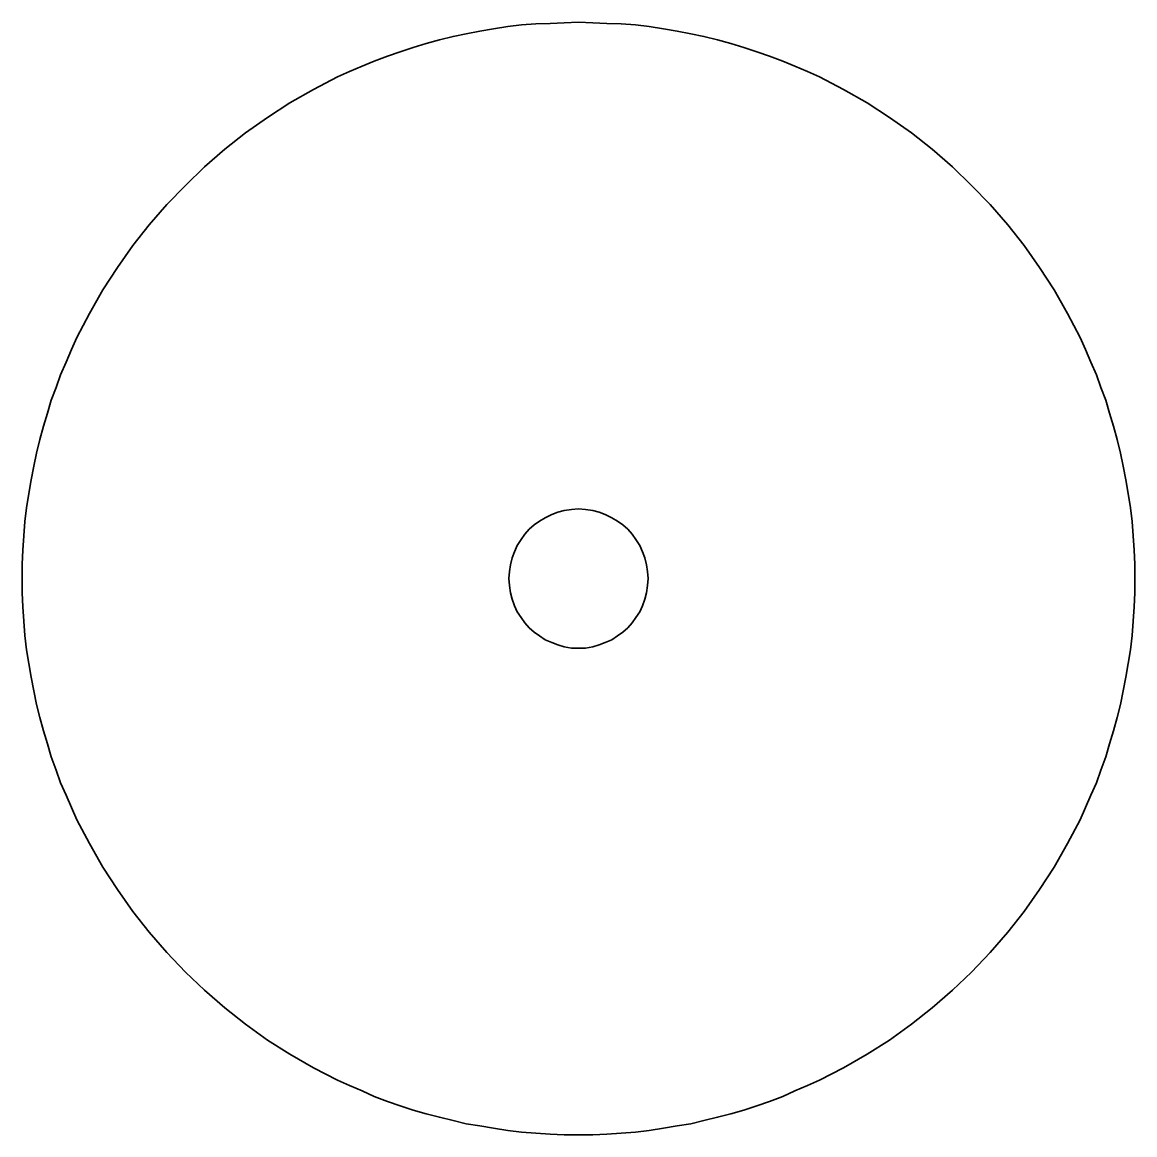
# Model space of a CAD drawing. Header units: centimetres. Extents: x -71 to 43, y 6 to 54.
# Drawn here: x -24.45 to -19.37, y 36.62 to 41.7 of the extents above; entities that cross this region are included whole.
import ezdxf

# ---------------------------------------------------------------- set-up
doc = ezdxf.new("R2010")
doc.units = ezdxf.units.CM
doc.header["$MEASUREMENT"] = 0
doc.layers.add('Camada 1', color=7, linetype='Continuous')

msp = doc.modelspace()

# ---------------------------------------------------------------- linework, layer by layer
at = {"layer": 'Camada 1', "color": 240, "lineweight": 35}
for points, knots in [([(-19.37033, 39.15588), (-19.37033, 39.15588), (-19.37033, 39.09087), (-19.37033, 39.09087), (-19.37033, 39.09087), (-19.37033, 39.09087), (-19.37283, 39.02588), (-19.37283, 39.02588), (-19.37283, 39.02588), (-19.37283, 39.02588), (-19.37783, 38.96087), (-19.37783, 38.96087), (-19.37783, 38.96087), (-19.37783, 38.96087), (-19.38283, 38.89588), (-19.38283, 38.89588), (-19.38283, 38.89588), (-19.38283, 38.89588), (-19.39033, 38.83087), (-19.39033, 38.83087), (-19.39033, 38.83087), (-19.39033, 38.83087), (-19.40033, 38.76838), (-19.40033, 38.76838), (-19.40033, 38.76838), (-19.40033, 38.76838), (-19.41033, 38.70588), (-19.41033, 38.70588), (-19.41033, 38.70588), (-19.41033, 38.70588), (-19.42283, 38.64337), (-19.42283, 38.64337), (-19.42283, 38.64337), (-19.42283, 38.64337), (-19.43533, 38.58087), (-19.43533, 38.58087), (-19.43533, 38.58087), (-19.43533, 38.58087), (-19.45033, 38.52088), (-19.45033, 38.52088), (-19.45033, 38.52088), (-19.45033, 38.52088), (-19.46783, 38.46088), (-19.46783, 38.46088), (-19.46783, 38.46088), (-19.46783, 38.46088), (-19.48533, 38.40088), (-19.48533, 38.40088), (-19.48533, 38.40088), (-19.48533, 38.40088), (-19.50283, 38.34088), (-19.50283, 38.34088), (-19.50283, 38.34088), (-19.50283, 38.34088), (-19.52533, 38.28088), (-19.52533, 38.28088), (-19.52533, 38.28088), (-19.52533, 38.28088), (-19.54533, 38.22338), (-19.54533, 38.22338), (-19.54533, 38.22338), (-19.54533, 38.22338), (-19.57033, 38.16587), (-19.57033, 38.16587), (-19.57033, 38.16587), (-19.57033, 38.16587), (-19.59533, 38.11088), (-19.59533, 38.11088), (-19.59533, 38.11088), (-19.59533, 38.11088), (-19.62033, 38.05338), (-19.62033, 38.05338), (-19.62033, 38.05338), (-19.62033, 38.05338), (-19.67783, 37.94587), (-19.67783, 37.94587), (-19.67783, 37.94587), (-19.67783, 37.94587), (-19.73783, 37.83837), (-19.73783, 37.83837), (-19.73783, 37.83837), (-19.73783, 37.83837), (-19.80533, 37.73588), (-19.80533, 37.73588), (-19.80533, 37.73588), (-19.80533, 37.73588), (-19.87533, 37.63588), (-19.87533, 37.63588), (-19.87533, 37.63588), (-19.87533, 37.63588), (-19.95033, 37.54087), (-19.95033, 37.54087), (-19.95033, 37.54087), (-19.95033, 37.54087), (-20.03033, 37.44838), (-20.03033, 37.44838), (-20.03033, 37.44838), (-20.03033, 37.44838), (-20.11533, 37.35838), (-20.11533, 37.35838), (-20.11533, 37.35838), (-20.11533, 37.35838), (-20.20283, 37.27587), (-20.20283, 37.27587), (-20.20283, 37.27587), (-20.20283, 37.27587), (-20.29533, 37.19587), (-20.29533, 37.19587), (-20.29533, 37.19587), (-20.29533, 37.19587), (-20.39033, 37.12088), (-20.39033, 37.12088), (-20.39033, 37.12088), (-20.39033, 37.12088), (-20.49033, 37.04837), (-20.49033, 37.04837), (-20.49033, 37.04837), (-20.49033, 37.04837), (-20.59283, 36.98337), (-20.59283, 36.98337), (-20.59283, 36.98337), (-20.59283, 36.98337), (-20.70033, 36.92088), (-20.70033, 36.92088), (-20.70033, 36.92088), (-20.70033, 36.92088), (-20.81033, 36.86587), (-20.81033, 36.86587), (-20.81033, 36.86587), (-20.81033, 36.86587), (-20.86533, 36.84088), (-20.86533, 36.84088), (-20.86533, 36.84088), (-20.86533, 36.84088), (-20.92283, 36.81587), (-20.92283, 36.81587), (-20.92283, 36.81587), (-20.92283, 36.81587), (-20.97783, 36.79088), (-20.97783, 36.79088), (-20.97783, 36.79088), (-20.97783, 36.79088), (-21.03783, 36.76837), (-21.03783, 36.76837), (-21.03783, 36.76837), (-21.03783, 36.76837), (-21.09533, 36.74837), (-21.09533, 36.74837), (-21.09533, 36.74837), (-21.09533, 36.74837), (-21.15533, 36.72837), (-21.15533, 36.72837), (-21.15533, 36.72837), (-21.15533, 36.72837), (-21.21533, 36.71087), (-21.21533, 36.71087), (-21.21533, 36.71087), (-21.21533, 36.71087), (-21.27533, 36.69587), (-21.27533, 36.69587), (-21.27533, 36.69587), (-21.27533, 36.69587), (-21.33783, 36.68087), (-21.33783, 36.68087), (-21.33783, 36.68087), (-21.33783, 36.68087), (-21.39783, 36.66587), (-21.39783, 36.66587), (-21.39783, 36.66587), (-21.39783, 36.66587), (-21.46033, 36.65588), (-21.46033, 36.65588), (-21.46033, 36.65588), (-21.46033, 36.65588), (-21.52283, 36.64588), (-21.52283, 36.64588), (-21.52283, 36.64588), (-21.52283, 36.64588), (-21.58783, 36.63588), (-21.58783, 36.63588), (-21.58783, 36.63588), (-21.58783, 36.63588), (-21.65033, 36.62837), (-21.65033, 36.62837), (-21.65033, 36.62837), (-21.65033, 36.62837), (-21.71533, 36.62338), (-21.71533, 36.62338), (-21.71533, 36.62338), (-21.71533, 36.62338), (-21.78033, 36.61837), (-21.78033, 36.61837), (-21.78033, 36.61837), (-21.78033, 36.61837), (-21.84533, 36.61588), (-21.84533, 36.61588), (-21.84533, 36.61588), (-21.84533, 36.61588), (-21.91033, 36.61588), (-21.91033, 36.61588), (-21.91033, 36.61588), (-21.91033, 36.61588), (-21.97533, 36.61588), (-21.97533, 36.61588), (-21.97533, 36.61588), (-21.97533, 36.61588), (-22.04033, 36.61837), (-22.04033, 36.61837), (-22.04033, 36.61837), (-22.04033, 36.61837), (-22.10533, 36.62338), (-22.10533, 36.62338), (-22.10533, 36.62338), (-22.10533, 36.62338), (-22.17033, 36.62837), (-22.17033, 36.62837), (-22.17033, 36.62837), (-22.17033, 36.62837), (-22.23283, 36.63588), (-22.23283, 36.63588), (-22.23283, 36.63588), (-22.23283, 36.63588), (-22.29783, 36.64588), (-22.29783, 36.64588), (-22.29783, 36.64588), (-22.29783, 36.64588), (-22.36033, 36.65588), (-22.36033, 36.65588), (-22.36033, 36.65588), (-22.36033, 36.65588), (-22.42283, 36.66587), (-22.42283, 36.66587), (-22.42283, 36.66587), (-22.42283, 36.66587), (-22.48283, 36.68087), (-22.48283, 36.68087), (-22.48283, 36.68087), (-22.48283, 36.68087), (-22.54533, 36.69587), (-22.54533, 36.69587), (-22.54533, 36.69587), (-22.54533, 36.69587), (-22.60533, 36.71087), (-22.60533, 36.71087), (-22.60533, 36.71087), (-22.60533, 36.71087), (-22.66533, 36.72837), (-22.66533, 36.72837), (-22.66533, 36.72837), (-22.66533, 36.72837), (-22.72533, 36.74837), (-22.72533, 36.74837), (-22.72533, 36.74837), (-22.72533, 36.74837), (-22.78283, 36.76837), (-22.78283, 36.76837), (-22.78283, 36.76837), (-22.78283, 36.76837), (-22.84283, 36.79088), (-22.84283, 36.79088), (-22.84283, 36.79088), (-22.84283, 36.79088), (-22.89783, 36.81587), (-22.89783, 36.81587), (-22.89783, 36.81587), (-22.89783, 36.81587), (-22.95533, 36.84088), (-22.95533, 36.84088), (-22.95533, 36.84088), (-22.95533, 36.84088), (-23.01033, 36.86587), (-23.01033, 36.86587), (-23.01033, 36.86587), (-23.01033, 36.86587), (-23.12033, 36.92088), (-23.12033, 36.92088), (-23.12033, 36.92088), (-23.12033, 36.92088), (-23.22783, 36.98337), (-23.22783, 36.98337), (-23.22783, 36.98337), (-23.22783, 36.98337), (-23.33033, 37.04837), (-23.33033, 37.04837), (-23.33033, 37.04837), (-23.33033, 37.04837), (-23.43033, 37.12088), (-23.43033, 37.12088), (-23.43033, 37.12088), (-23.43033, 37.12088), (-23.52533, 37.19587), (-23.52533, 37.19587), (-23.52533, 37.19587), (-23.52533, 37.19587), (-23.61783, 37.27587), (-23.61783, 37.27587), (-23.61783, 37.27587), (-23.61783, 37.27587), (-23.70533, 37.35838), (-23.70533, 37.35838), (-23.70533, 37.35838), (-23.70533, 37.35838), (-23.79033, 37.44838), (-23.79033, 37.44838), (-23.79033, 37.44838), (-23.79033, 37.44838), (-23.87033, 37.54087), (-23.87033, 37.54087), (-23.87033, 37.54087), (-23.87033, 37.54087), (-23.94533, 37.63588), (-23.94533, 37.63588), (-23.94533, 37.63588), (-23.94533, 37.63588), (-24.01533, 37.73588), (-24.01533, 37.73588), (-24.01533, 37.73588), (-24.01533, 37.73588), (-24.08283, 37.83837), (-24.08283, 37.83837), (-24.08283, 37.83837), (-24.08283, 37.83837), (-24.14283, 37.94587), (-24.14283, 37.94587), (-24.14283, 37.94587), (-24.14283, 37.94587), (-24.20033, 38.05338), (-24.20033, 38.05338), (-24.20033, 38.05338), (-24.20033, 38.05338), (-24.22533, 38.11088), (-24.22533, 38.11088), (-24.22533, 38.11088), (-24.22533, 38.11088), (-24.25033, 38.16587), (-24.25033, 38.16587), (-24.25033, 38.16587), (-24.25033, 38.16587), (-24.27533, 38.22338), (-24.27533, 38.22338), (-24.27533, 38.22338), (-24.27533, 38.22338), (-24.29533, 38.28088), (-24.29533, 38.28088), (-24.29533, 38.28088), (-24.29533, 38.28088), (-24.31783, 38.34088), (-24.31783, 38.34088), (-24.31783, 38.34088), (-24.31783, 38.34088), (-24.33533, 38.40088), (-24.33533, 38.40088), (-24.33533, 38.40088), (-24.33533, 38.40088), (-24.35283, 38.46088), (-24.35283, 38.46088), (-24.35283, 38.46088), (-24.35283, 38.46088), (-24.37033, 38.52088), (-24.37033, 38.52088), (-24.37033, 38.52088), (-24.37033, 38.52088), (-24.38533, 38.58087), (-24.38533, 38.58087), (-24.38533, 38.58087), (-24.38533, 38.58087), (-24.39783, 38.64337), (-24.39783, 38.64337), (-24.39783, 38.64337), (-24.39783, 38.64337), (-24.41033, 38.70588), (-24.41033, 38.70588), (-24.41033, 38.70588), (-24.41033, 38.70588), (-24.42033, 38.76838), (-24.42033, 38.76838), (-24.42033, 38.76838), (-24.42033, 38.76838), (-24.43033, 38.83087), (-24.43033, 38.83087), (-24.43033, 38.83087), (-24.43033, 38.83087), (-24.43783, 38.89588), (-24.43783, 38.89588), (-24.43783, 38.89588), (-24.43783, 38.89588), (-24.44283, 38.96087), (-24.44283, 38.96087), (-24.44283, 38.96087), (-24.44283, 38.96087), (-24.44783, 39.02588), (-24.44783, 39.02588), (-24.44783, 39.02588), (-24.44783, 39.02588), (-24.45033, 39.09087), (-24.45033, 39.09087), (-24.45033, 39.09087), (-24.45033, 39.09087), (-24.45033, 39.15588), (-24.45033, 39.15588), (-24.45033, 39.15588), (-24.45033, 39.15588), (-24.45033, 39.22087), (-24.45033, 39.22087), (-24.45033, 39.22087), (-24.45033, 39.22087), (-24.44783, 39.28587), (-24.44783, 39.28587), (-24.44783, 39.28587), (-24.44783, 39.28587), (-24.44283, 39.35088), (-24.44283, 39.35088), (-24.44283, 39.35088), (-24.44283, 39.35088), (-24.43783, 39.41587), (-24.43783, 39.41587), (-24.43783, 39.41587), (-24.43783, 39.41587), (-24.43033, 39.47837), (-24.43033, 39.47837), (-24.43033, 39.47837), (-24.43033, 39.47837), (-24.42033, 39.54337), (-24.42033, 39.54337), (-24.42033, 39.54337), (-24.42033, 39.54337), (-24.41033, 39.60587), (-24.41033, 39.60587), (-24.41033, 39.60587), (-24.41033, 39.60587), (-24.39783, 39.66838), (-24.39783, 39.66838), (-24.39783, 39.66838), (-24.39783, 39.66838), (-24.38533, 39.72838), (-24.38533, 39.72838), (-24.38533, 39.72838), (-24.38533, 39.72838), (-24.37033, 39.79088), (-24.37033, 39.79088), (-24.37033, 39.79088), (-24.37033, 39.79088), (-24.35283, 39.85088), (-24.35283, 39.85088), (-24.35283, 39.85088), (-24.35283, 39.85088), (-24.33533, 39.91087), (-24.33533, 39.91087), (-24.33533, 39.91087), (-24.33533, 39.91087), (-24.31783, 39.97087), (-24.31783, 39.97087), (-24.31783, 39.97087), (-24.31783, 39.97087), (-24.29533, 40.02838), (-24.29533, 40.02838), (-24.29533, 40.02838), (-24.29533, 40.02838), (-24.27533, 40.08588), (-24.27533, 40.08588), (-24.27533, 40.08588), (-24.27533, 40.08588), (-24.25033, 40.14338), (-24.25033, 40.14338), (-24.25033, 40.14338), (-24.25033, 40.14338), (-24.22533, 40.20087), (-24.22533, 40.20087), (-24.22533, 40.20087), (-24.22533, 40.20087), (-24.20033, 40.25588), (-24.20033, 40.25588), (-24.20033, 40.25588), (-24.20033, 40.25588), (-24.14283, 40.36588), (-24.14283, 40.36588), (-24.14283, 40.36588), (-24.14283, 40.36588), (-24.08283, 40.47338), (-24.08283, 40.47338), (-24.08283, 40.47338), (-24.08283, 40.47338), (-24.01533, 40.57587), (-24.01533, 40.57587), (-24.01533, 40.57587), (-24.01533, 40.57587), (-23.94533, 40.67587), (-23.94533, 40.67587), (-23.94533, 40.67587), (-23.94533, 40.67587), (-23.87033, 40.77088), (-23.87033, 40.77088), (-23.87033, 40.77088), (-23.87033, 40.77088), (-23.79033, 40.86337), (-23.79033, 40.86337), (-23.79033, 40.86337), (-23.79033, 40.86337), (-23.70533, 40.95088), (-23.70533, 40.95088), (-23.70533, 40.95088), (-23.70533, 40.95088), (-23.61783, 41.03588), (-23.61783, 41.03588), (-23.61783, 41.03588), (-23.61783, 41.03588), (-23.52533, 41.11588), (-23.52533, 41.11588), (-23.52533, 41.11588), (-23.52533, 41.11588), (-23.43033, 41.19087), (-23.43033, 41.19087), (-23.43033, 41.19087), (-23.43033, 41.19087), (-23.33033, 41.26087), (-23.33033, 41.26087), (-23.33033, 41.26087), (-23.33033, 41.26087), (-23.22783, 41.32838), (-23.22783, 41.32838), (-23.22783, 41.32838), (-23.22783, 41.32838), (-23.12033, 41.38838), (-23.12033, 41.38838), (-23.12033, 41.38838), (-23.12033, 41.38838), (-23.01033, 41.44588), (-23.01033, 41.44588), (-23.01033, 41.44588), (-23.01033, 41.44588), (-22.95533, 41.47087), (-22.95533, 41.47087), (-22.95533, 41.47087), (-22.95533, 41.47087), (-22.89783, 41.49588), (-22.89783, 41.49588), (-22.89783, 41.49588), (-22.89783, 41.49588), (-22.84283, 41.51837), (-22.84283, 41.51837), (-22.84283, 41.51837), (-22.84283, 41.51837), (-22.78283, 41.54087), (-22.78283, 41.54087), (-22.78283, 41.54087), (-22.78283, 41.54087), (-22.72533, 41.56087), (-22.72533, 41.56087), (-22.72533, 41.56087), (-22.72533, 41.56087), (-22.66533, 41.58087), (-22.66533, 41.58087), (-22.66533, 41.58087), (-22.66533, 41.58087), (-22.60533, 41.59837), (-22.60533, 41.59837), (-22.60533, 41.59837), (-22.60533, 41.59837), (-22.54533, 41.61588), (-22.54533, 41.61588), (-22.54533, 41.61588), (-22.54533, 41.61588), (-22.48283, 41.63087), (-22.48283, 41.63087), (-22.48283, 41.63087), (-22.48283, 41.63087), (-22.42283, 41.64338), (-22.42283, 41.64338), (-22.42283, 41.64338), (-22.42283, 41.64338), (-22.36033, 41.65588), (-22.36033, 41.65588), (-22.36033, 41.65588), (-22.36033, 41.65588), (-22.29783, 41.66588), (-22.29783, 41.66588), (-22.29783, 41.66588), (-22.29783, 41.66588), (-22.23283, 41.67588), (-22.23283, 41.67588), (-22.23283, 41.67588), (-22.23283, 41.67588), (-22.17033, 41.68338), (-22.17033, 41.68338), (-22.17033, 41.68338), (-22.17033, 41.68338), (-22.10533, 41.68837), (-22.10533, 41.68837), (-22.10533, 41.68837), (-22.10533, 41.68837), (-22.04033, 41.69088), (-22.04033, 41.69088), (-22.04033, 41.69088), (-22.04033, 41.69088), (-21.97533, 41.69338), (-21.97533, 41.69338), (-21.97533, 41.69338), (-21.97533, 41.69338), (-21.91033, 41.69588), (-21.91033, 41.69588), (-21.91033, 41.69588), (-21.91033, 41.69588), (-21.84533, 41.69338), (-21.84533, 41.69338), (-21.84533, 41.69338), (-21.84533, 41.69338), (-21.78033, 41.69088), (-21.78033, 41.69088), (-21.78033, 41.69088), (-21.78033, 41.69088), (-21.71533, 41.68837), (-21.71533, 41.68837), (-21.71533, 41.68837), (-21.71533, 41.68837), (-21.65033, 41.68338), (-21.65033, 41.68338), (-21.65033, 41.68338), (-21.65033, 41.68338), (-21.58783, 41.67588), (-21.58783, 41.67588), (-21.58783, 41.67588), (-21.58783, 41.67588), (-21.52283, 41.66588), (-21.52283, 41.66588), (-21.52283, 41.66588), (-21.52283, 41.66588), (-21.46033, 41.65588), (-21.46033, 41.65588), (-21.46033, 41.65588), (-21.46033, 41.65588), (-21.39783, 41.64338), (-21.39783, 41.64338), (-21.39783, 41.64338), (-21.39783, 41.64338), (-21.33783, 41.63087), (-21.33783, 41.63087), (-21.33783, 41.63087), (-21.33783, 41.63087), (-21.27533, 41.61588), (-21.27533, 41.61588), (-21.27533, 41.61588), (-21.27533, 41.61588), (-21.21533, 41.59837), (-21.21533, 41.59837), (-21.21533, 41.59837), (-21.21533, 41.59837), (-21.15533, 41.58087), (-21.15533, 41.58087), (-21.15533, 41.58087), (-21.15533, 41.58087), (-21.09533, 41.56087), (-21.09533, 41.56087), (-21.09533, 41.56087), (-21.09533, 41.56087), (-21.03783, 41.54087), (-21.03783, 41.54087), (-21.03783, 41.54087), (-21.03783, 41.54087), (-20.97783, 41.51837), (-20.97783, 41.51837), (-20.97783, 41.51837), (-20.97783, 41.51837), (-20.92283, 41.49588), (-20.92283, 41.49588), (-20.92283, 41.49588), (-20.92283, 41.49588), (-20.86533, 41.47087), (-20.86533, 41.47087), (-20.86533, 41.47087), (-20.86533, 41.47087), (-20.81033, 41.44588), (-20.81033, 41.44588), (-20.81033, 41.44588), (-20.81033, 41.44588), (-20.70033, 41.38838), (-20.70033, 41.38838), (-20.70033, 41.38838), (-20.70033, 41.38838), (-20.59283, 41.32838), (-20.59283, 41.32838), (-20.59283, 41.32838), (-20.59283, 41.32838), (-20.49033, 41.26087), (-20.49033, 41.26087), (-20.49033, 41.26087), (-20.49033, 41.26087), (-20.39033, 41.19087), (-20.39033, 41.19087), (-20.39033, 41.19087), (-20.39033, 41.19087), (-20.29533, 41.11588), (-20.29533, 41.11588), (-20.29533, 41.11588), (-20.29533, 41.11588), (-20.20283, 41.03588), (-20.20283, 41.03588), (-20.20283, 41.03588), (-20.20283, 41.03588), (-20.11533, 40.95088), (-20.11533, 40.95088), (-20.11533, 40.95088), (-20.11533, 40.95088), (-20.03033, 40.86337), (-20.03033, 40.86337), (-20.03033, 40.86337), (-20.03033, 40.86337), (-19.95033, 40.77088), (-19.95033, 40.77088), (-19.95033, 40.77088), (-19.95033, 40.77088), (-19.87533, 40.67587), (-19.87533, 40.67587), (-19.87533, 40.67587), (-19.87533, 40.67587), (-19.80533, 40.57587), (-19.80533, 40.57587), (-19.80533, 40.57587), (-19.80533, 40.57587), (-19.73783, 40.47338), (-19.73783, 40.47338), (-19.73783, 40.47338), (-19.73783, 40.47338), (-19.67783, 40.36588), (-19.67783, 40.36588), (-19.67783, 40.36588), (-19.67783, 40.36588), (-19.62033, 40.25588), (-19.62033, 40.25588), (-19.62033, 40.25588), (-19.62033, 40.25588), (-19.59533, 40.20087), (-19.59533, 40.20087), (-19.59533, 40.20087), (-19.59533, 40.20087), (-19.57033, 40.14338), (-19.57033, 40.14338), (-19.57033, 40.14338), (-19.57033, 40.14338), (-19.54533, 40.08588), (-19.54533, 40.08588), (-19.54533, 40.08588), (-19.54533, 40.08588), (-19.52533, 40.02838), (-19.52533, 40.02838), (-19.52533, 40.02838), (-19.52533, 40.02838), (-19.50283, 39.97087), (-19.50283, 39.97087), (-19.50283, 39.97087), (-19.50283, 39.97087), (-19.48533, 39.91087), (-19.48533, 39.91087), (-19.48533, 39.91087), (-19.48533, 39.91087), (-19.46783, 39.85088), (-19.46783, 39.85088), (-19.46783, 39.85088), (-19.46783, 39.85088), (-19.45033, 39.79088), (-19.45033, 39.79088), (-19.45033, 39.79088), (-19.45033, 39.79088), (-19.43533, 39.72838), (-19.43533, 39.72838), (-19.43533, 39.72838), (-19.43533, 39.72838), (-19.42283, 39.66838), (-19.42283, 39.66838), (-19.42283, 39.66838), (-19.42283, 39.66838), (-19.41033, 39.60587), (-19.41033, 39.60587), (-19.41033, 39.60587), (-19.41033, 39.60587), (-19.40033, 39.54337), (-19.40033, 39.54337), (-19.40033, 39.54337), (-19.40033, 39.54337), (-19.39033, 39.47837), (-19.39033, 39.47837), (-19.39033, 39.47837), (-19.39033, 39.47837), (-19.38283, 39.41587), (-19.38283, 39.41587), (-19.38283, 39.41587), (-19.38283, 39.41587), (-19.37783, 39.35088), (-19.37783, 39.35088), (-19.37783, 39.35088), (-19.37783, 39.35088), (-19.37283, 39.28587), (-19.37283, 39.28587), (-19.37283, 39.28587), (-19.37283, 39.28587), (-19.37033, 39.22087), (-19.37033, 39.22087), (-19.37033, 39.22087), (-19.37033, 39.22087), (-19.37033, 39.15588), (-19.37033, 39.15588)], [0, 0, 0, 0, 0.0049751, 0.0049751, 0.0049751, 0.0049751, 0.0099502, 0.0099502, 0.0099502, 0.0099502, 0.0149254, 0.0149254, 0.0149254, 0.0149254, 0.0199005, 0.0199005, 0.0199005, 0.0199005, 0.0248756, 0.0248756, 0.0248756, 0.0248756, 0.0298507, 0.0298507, 0.0298507, 0.0298507, 0.0348259, 0.0348259, 0.0348259, 0.0348259, 0.039801, 0.039801, 0.039801, 0.039801, 0.0447761, 0.0447761, 0.0447761, 0.0447761, 0.0497512, 0.0497512, 0.0497512, 0.0497512, 0.0547264, 0.0547264, 0.0547264, 0.0547264, 0.0597015, 0.0597015, 0.0597015, 0.0597015, 0.0646766, 0.0646766, 0.0646766, 0.0646766, 0.0696517, 0.0696517, 0.0696517, 0.0696517, 0.0746269, 0.0746269, 0.0746269, 0.0746269, 0.079602, 0.079602, 0.079602, 0.079602, 0.0845771, 0.0845771, 0.0845771, 0.0845771, 0.0895522, 0.0895522, 0.0895522, 0.0895522, 0.0945274, 0.0945274, 0.0945274, 0.0945274, 0.0995025, 0.0995025, 0.0995025, 0.0995025, 0.1044776, 0.1044776, 0.1044776, 0.1044776, 0.1094527, 0.1094527, 0.1094527, 0.1094527, 0.1144279, 0.1144279, 0.1144279, 0.1144279, 0.119403, 0.119403, 0.119403, 0.119403, 0.1243781, 0.1243781, 0.1243781, 0.1243781, 0.1293532, 0.1293532, 0.1293532, 0.1293532, 0.1343284, 0.1343284, 0.1343284, 0.1343284, 0.1393035, 0.1393035, 0.1393035, 0.1393035, 0.1442786, 0.1442786, 0.1442786, 0.1442786, 0.1492537, 0.1492537, 0.1492537, 0.1492537, 0.1542289, 0.1542289, 0.1542289, 0.1542289, 0.159204, 0.159204, 0.159204, 0.159204, 0.1641791, 0.1641791, 0.1641791, 0.1641791, 0.1691542, 0.1691542, 0.1691542, 0.1691542, 0.1741294, 0.1741294, 0.1741294, 0.1741294, 0.1791045, 0.1791045, 0.1791045, 0.1791045, 0.1840796, 0.1840796, 0.1840796, 0.1840796, 0.1890547, 0.1890547, 0.1890547, 0.1890547, 0.1940299, 0.1940299, 0.1940299, 0.1940299, 0.199005, 0.199005, 0.199005, 0.199005, 0.2039801, 0.2039801, 0.2039801, 0.2039801, 0.2089552, 0.2089552, 0.2089552, 0.2089552, 0.2139303, 0.2139303, 0.2139303, 0.2139303, 0.2189055, 0.2189055, 0.2189055, 0.2189055, 0.2238806, 0.2238806, 0.2238806, 0.2238806, 0.2288557, 0.2288557, 0.2288557, 0.2288557, 0.2338308, 0.2338308, 0.2338308, 0.2338308, 0.238806, 0.238806, 0.238806, 0.238806, 0.2437811, 0.2437811, 0.2437811, 0.2437811, 0.2487562, 0.2487562, 0.2487562, 0.2487562, 0.2537313, 0.2537313, 0.2537313, 0.2537313, 0.2587065, 0.2587065, 0.2587065, 0.2587065, 0.2636816, 0.2636816, 0.2636816, 0.2636816, 0.2686567, 0.2686567, 0.2686567, 0.2686567, 0.2736318, 0.2736318, 0.2736318, 0.2736318, 0.278607, 0.278607, 0.278607, 0.278607, 0.2835821, 0.2835821, 0.2835821, 0.2835821, 0.2885572, 0.2885572, 0.2885572, 0.2885572, 0.2935323, 0.2935323, 0.2935323, 0.2935323, 0.2985075, 0.2985075, 0.2985075, 0.2985075, 0.3034826, 0.3034826, 0.3034826, 0.3034826, 0.3084577, 0.3084577, 0.3084577, 0.3084577, 0.3134328, 0.3134328, 0.3134328, 0.3134328, 0.318408, 0.318408, 0.318408, 0.318408, 0.3233831, 0.3233831, 0.3233831, 0.3233831, 0.3283582, 0.3283582, 0.3283582, 0.3283582, 0.3333333, 0.3333333, 0.3333333, 0.3333333, 0.3383085, 0.3383085, 0.3383085, 0.3383085, 0.3432836, 0.3432836, 0.3432836, 0.3432836, 0.3482587, 0.3482587, 0.3482587, 0.3482587, 0.3532338, 0.3532338, 0.3532338, 0.3532338, 0.358209, 0.358209, 0.358209, 0.358209, 0.3631841, 0.3631841, 0.3631841, 0.3631841, 0.3681592, 0.3681592, 0.3681592, 0.3681592, 0.3731343, 0.3731343, 0.3731343, 0.3731343, 0.3781095, 0.3781095, 0.3781095, 0.3781095, 0.3830846, 0.3830846, 0.3830846, 0.3830846, 0.3880597, 0.3880597, 0.3880597, 0.3880597, 0.3930348, 0.3930348, 0.3930348, 0.3930348, 0.39801, 0.39801, 0.39801, 0.39801, 0.4029851, 0.4029851, 0.4029851, 0.4029851, 0.4079602, 0.4079602, 0.4079602, 0.4079602, 0.4129353, 0.4129353, 0.4129353, 0.4129353, 0.4179104, 0.4179104, 0.4179104, 0.4179104, 0.4228856, 0.4228856, 0.4228856, 0.4228856, 0.4278607, 0.4278607, 0.4278607, 0.4278607, 0.4328358, 0.4328358, 0.4328358, 0.4328358, 0.4378109, 0.4378109, 0.4378109, 0.4378109, 0.4427861, 0.4427861, 0.4427861, 0.4427861, 0.4477612, 0.4477612, 0.4477612, 0.4477612, 0.4527363, 0.4527363, 0.4527363, 0.4527363, 0.4577114, 0.4577114, 0.4577114, 0.4577114, 0.4626866, 0.4626866, 0.4626866, 0.4626866, 0.4676617, 0.4676617, 0.4676617, 0.4676617, 0.4726368, 0.4726368, 0.4726368, 0.4726368, 0.4776119, 0.4776119, 0.4776119, 0.4776119, 0.4825871, 0.4825871, 0.4825871, 0.4825871, 0.4875622, 0.4875622, 0.4875622, 0.4875622, 0.4925373, 0.4925373, 0.4925373, 0.4925373, 0.4975124, 0.4975124, 0.4975124, 0.4975124, 0.5024876, 0.5024876, 0.5024876, 0.5024876, 0.5074627, 0.5074627, 0.5074627, 0.5074627, 0.5124378, 0.5124378, 0.5124378, 0.5124378, 0.5174129, 0.5174129, 0.5174129, 0.5174129, 0.5223881, 0.5223881, 0.5223881, 0.5223881, 0.5273632, 0.5273632, 0.5273632, 0.5273632, 0.5323383, 0.5323383, 0.5323383, 0.5323383, 0.5373134, 0.5373134, 0.5373134, 0.5373134, 0.5422886, 0.5422886, 0.5422886, 0.5422886, 0.5472637, 0.5472637, 0.5472637, 0.5472637, 0.5522388, 0.5522388, 0.5522388, 0.5522388, 0.5572139, 0.5572139, 0.5572139, 0.5572139, 0.5621891, 0.5621891, 0.5621891, 0.5621891, 0.5671642, 0.5671642, 0.5671642, 0.5671642, 0.5721393, 0.5721393, 0.5721393, 0.5721393, 0.5771144, 0.5771144, 0.5771144, 0.5771144, 0.5820896, 0.5820896, 0.5820896, 0.5820896, 0.5870647, 0.5870647, 0.5870647, 0.5870647, 0.5920398, 0.5920398, 0.5920398, 0.5920398, 0.5970149, 0.5970149, 0.5970149, 0.5970149, 0.60199, 0.60199, 0.60199, 0.60199, 0.6069652, 0.6069652, 0.6069652, 0.6069652, 0.6119403, 0.6119403, 0.6119403, 0.6119403, 0.6169154, 0.6169154, 0.6169154, 0.6169154, 0.6218905, 0.6218905, 0.6218905, 0.6218905, 0.6268657, 0.6268657, 0.6268657, 0.6268657, 0.6318408, 0.6318408, 0.6318408, 0.6318408, 0.6368159, 0.6368159, 0.6368159, 0.6368159, 0.641791, 0.641791, 0.641791, 0.641791, 0.6467662, 0.6467662, 0.6467662, 0.6467662, 0.6517413, 0.6517413, 0.6517413, 0.6517413, 0.6567164, 0.6567164, 0.6567164, 0.6567164, 0.6616915, 0.6616915, 0.6616915, 0.6616915, 0.6666667, 0.6666667, 0.6666667, 0.6666667, 0.6716418, 0.6716418, 0.6716418, 0.6716418, 0.6766169, 0.6766169, 0.6766169, 0.6766169, 0.681592, 0.681592, 0.681592, 0.681592, 0.6865672, 0.6865672, 0.6865672, 0.6865672, 0.6915423, 0.6915423, 0.6915423, 0.6915423, 0.6965174, 0.6965174, 0.6965174, 0.6965174, 0.7014925, 0.7014925, 0.7014925, 0.7014925, 0.7064677, 0.7064677, 0.7064677, 0.7064677, 0.7114428, 0.7114428, 0.7114428, 0.7114428, 0.7164179, 0.7164179, 0.7164179, 0.7164179, 0.721393, 0.721393, 0.721393, 0.721393, 0.7263682, 0.7263682, 0.7263682, 0.7263682, 0.7313433, 0.7313433, 0.7313433, 0.7313433, 0.7363184, 0.7363184, 0.7363184, 0.7363184, 0.7412935, 0.7412935, 0.7412935, 0.7412935, 0.7462687, 0.7462687, 0.7462687, 0.7462687, 0.7512438, 0.7512438, 0.7512438, 0.7512438, 0.7562189, 0.7562189, 0.7562189, 0.7562189, 0.761194, 0.761194, 0.761194, 0.761194, 0.7661692, 0.7661692, 0.7661692, 0.7661692, 0.7711443, 0.7711443, 0.7711443, 0.7711443, 0.7761194, 0.7761194, 0.7761194, 0.7761194, 0.7810945, 0.7810945, 0.7810945, 0.7810945, 0.7860697, 0.7860697, 0.7860697, 0.7860697, 0.7910448, 0.7910448, 0.7910448, 0.7910448, 0.7960199, 0.7960199, 0.7960199, 0.7960199, 0.800995, 0.800995, 0.800995, 0.800995, 0.8059701, 0.8059701, 0.8059701, 0.8059701, 0.8109453, 0.8109453, 0.8109453, 0.8109453, 0.8159204, 0.8159204, 0.8159204, 0.8159204, 0.8208955, 0.8208955, 0.8208955, 0.8208955, 0.8258706, 0.8258706, 0.8258706, 0.8258706, 0.8308458, 0.8308458, 0.8308458, 0.8308458, 0.8358209, 0.8358209, 0.8358209, 0.8358209, 0.840796, 0.840796, 0.840796, 0.840796, 0.8457711, 0.8457711, 0.8457711, 0.8457711, 0.8507463, 0.8507463, 0.8507463, 0.8507463, 0.8557214, 0.8557214, 0.8557214, 0.8557214, 0.8606965, 0.8606965, 0.8606965, 0.8606965, 0.8656716, 0.8656716, 0.8656716, 0.8656716, 0.8706468, 0.8706468, 0.8706468, 0.8706468, 0.8756219, 0.8756219, 0.8756219, 0.8756219, 0.880597, 0.880597, 0.880597, 0.880597, 0.8855721, 0.8855721, 0.8855721, 0.8855721, 0.8905473, 0.8905473, 0.8905473, 0.8905473, 0.8955224, 0.8955224, 0.8955224, 0.8955224, 0.9004975, 0.9004975, 0.9004975, 0.9004975, 0.9054726, 0.9054726, 0.9054726, 0.9054726, 0.9104478, 0.9104478, 0.9104478, 0.9104478, 0.9154229, 0.9154229, 0.9154229, 0.9154229, 0.920398, 0.920398, 0.920398, 0.920398, 0.9253731, 0.9253731, 0.9253731, 0.9253731, 0.9303483, 0.9303483, 0.9303483, 0.9303483, 0.9353234, 0.9353234, 0.9353234, 0.9353234, 0.9402985, 0.9402985, 0.9402985, 0.9402985, 0.9452736, 0.9452736, 0.9452736, 0.9452736, 0.9502488, 0.9502488, 0.9502488, 0.9502488, 0.9552239, 0.9552239, 0.9552239, 0.9552239, 0.960199, 0.960199, 0.960199, 0.960199, 0.9651741, 0.9651741, 0.9651741, 0.9651741, 0.9701493, 0.9701493, 0.9701493, 0.9701493, 0.9751244, 0.9751244, 0.9751244, 0.9751244, 0.9800995, 0.9800995, 0.9800995, 0.9800995, 0.9850746, 0.9850746, 0.9850746, 0.9850746, 0.9900498, 0.9900498, 0.9900498, 0.9900498, 1, 1, 1, 1]), ([(-21.59283, 39.15588), (-21.59283, 39.15588), (-21.59533, 39.12338), (-21.59533, 39.12338), (-21.59533, 39.12338), (-21.59533, 39.12338), (-21.60033, 39.09087), (-21.60033, 39.09087), (-21.60033, 39.09087), (-21.60033, 39.09087), (-21.60783, 39.06087), (-21.60783, 39.06087), (-21.60783, 39.06087), (-21.60783, 39.06087), (-21.61783, 39.03087), (-21.61783, 39.03087), (-21.61783, 39.03087), (-21.61783, 39.03087), (-21.63033, 39.00338), (-21.63033, 39.00338), (-21.63033, 39.00338), (-21.63033, 39.00338), (-21.64783, 38.97837), (-21.64783, 38.97837), (-21.64783, 38.97837), (-21.64783, 38.97837), (-21.66533, 38.95337), (-21.66533, 38.95337), (-21.66533, 38.95337), (-21.66533, 38.95337), (-21.68533, 38.93087), (-21.68533, 38.93087), (-21.68533, 38.93087), (-21.68533, 38.93087), (-21.70783, 38.91087), (-21.70783, 38.91087), (-21.70783, 38.91087), (-21.70783, 38.91087), (-21.73283, 38.89337), (-21.73283, 38.89337), (-21.73283, 38.89337), (-21.73283, 38.89337), (-21.75783, 38.87588), (-21.75783, 38.87588), (-21.75783, 38.87588), (-21.75783, 38.87588), (-21.78783, 38.86337), (-21.78783, 38.86337), (-21.78783, 38.86337), (-21.78783, 38.86337), (-21.81533, 38.85337), (-21.81533, 38.85337), (-21.81533, 38.85337), (-21.81533, 38.85337), (-21.84533, 38.84337), (-21.84533, 38.84337), (-21.84533, 38.84337), (-21.84533, 38.84337), (-21.87783, 38.83838), (-21.87783, 38.83838), (-21.87783, 38.83838), (-21.87783, 38.83838), (-21.91033, 38.83838), (-21.91033, 38.83838), (-21.91033, 38.83838), (-21.91033, 38.83838), (-21.94283, 38.83838), (-21.94283, 38.83838), (-21.94283, 38.83838), (-21.94283, 38.83838), (-21.97533, 38.84337), (-21.97533, 38.84337), (-21.97533, 38.84337), (-21.97533, 38.84337), (-22.00533, 38.85337), (-22.00533, 38.85337), (-22.00533, 38.85337), (-22.00533, 38.85337), (-22.03283, 38.86337), (-22.03283, 38.86337), (-22.03283, 38.86337), (-22.03283, 38.86337), (-22.06283, 38.87588), (-22.06283, 38.87588), (-22.06283, 38.87588), (-22.06283, 38.87588), (-22.08783, 38.89337), (-22.08783, 38.89337), (-22.08783, 38.89337), (-22.08783, 38.89337), (-22.11283, 38.91087), (-22.11283, 38.91087), (-22.11283, 38.91087), (-22.11283, 38.91087), (-22.13533, 38.93087), (-22.13533, 38.93087), (-22.13533, 38.93087), (-22.13533, 38.93087), (-22.15533, 38.95337), (-22.15533, 38.95337), (-22.15533, 38.95337), (-22.15533, 38.95337), (-22.17283, 38.97837), (-22.17283, 38.97837), (-22.17283, 38.97837), (-22.17283, 38.97837), (-22.19033, 39.00338), (-22.19033, 39.00338), (-22.19033, 39.00338), (-22.19033, 39.00338), (-22.20283, 39.03087), (-22.20283, 39.03087), (-22.20283, 39.03087), (-22.20283, 39.03087), (-22.21283, 39.06087), (-22.21283, 39.06087), (-22.21283, 39.06087), (-22.21283, 39.06087), (-22.22033, 39.09087), (-22.22033, 39.09087), (-22.22033, 39.09087), (-22.22033, 39.09087), (-22.22533, 39.12338), (-22.22533, 39.12338), (-22.22533, 39.12338), (-22.22533, 39.12338), (-22.22783, 39.15588), (-22.22783, 39.15588), (-22.22783, 39.15588), (-22.22783, 39.15588), (-22.22533, 39.18837), (-22.22533, 39.18837), (-22.22533, 39.18837), (-22.22533, 39.18837), (-22.22033, 39.21837), (-22.22033, 39.21837), (-22.22033, 39.21837), (-22.22033, 39.21837), (-22.21283, 39.25087), (-22.21283, 39.25087), (-22.21283, 39.25087), (-22.21283, 39.25087), (-22.20283, 39.27837), (-22.20283, 39.27837), (-22.20283, 39.27837), (-22.20283, 39.27837), (-22.19033, 39.30587), (-22.19033, 39.30587), (-22.19033, 39.30587), (-22.19033, 39.30587), (-22.17283, 39.33338), (-22.17283, 39.33338), (-22.17283, 39.33338), (-22.17283, 39.33338), (-22.15533, 39.35837), (-22.15533, 39.35837), (-22.15533, 39.35837), (-22.15533, 39.35837), (-22.13533, 39.38088), (-22.13533, 39.38088), (-22.13533, 39.38088), (-22.13533, 39.38088), (-22.11283, 39.40088), (-22.11283, 39.40088), (-22.11283, 39.40088), (-22.11283, 39.40088), (-22.08783, 39.41837), (-22.08783, 39.41837), (-22.08783, 39.41837), (-22.08783, 39.41837), (-22.06283, 39.43338), (-22.06283, 39.43338), (-22.06283, 39.43338), (-22.06283, 39.43338), (-22.03283, 39.44837), (-22.03283, 39.44837), (-22.03283, 39.44837), (-22.03283, 39.44837), (-22.00533, 39.45837), (-22.00533, 39.45837), (-22.00533, 39.45837), (-22.00533, 39.45837), (-21.97533, 39.46587), (-21.97533, 39.46587), (-21.97533, 39.46587), (-21.97533, 39.46587), (-21.94283, 39.47088), (-21.94283, 39.47088), (-21.94283, 39.47088), (-21.94283, 39.47088), (-21.91033, 39.47338), (-21.91033, 39.47338), (-21.91033, 39.47338), (-21.91033, 39.47338), (-21.87783, 39.47088), (-21.87783, 39.47088), (-21.87783, 39.47088), (-21.87783, 39.47088), (-21.84533, 39.46587), (-21.84533, 39.46587), (-21.84533, 39.46587), (-21.84533, 39.46587), (-21.81533, 39.45837), (-21.81533, 39.45837), (-21.81533, 39.45837), (-21.81533, 39.45837), (-21.78783, 39.44837), (-21.78783, 39.44837), (-21.78783, 39.44837), (-21.78783, 39.44837), (-21.75783, 39.43338), (-21.75783, 39.43338), (-21.75783, 39.43338), (-21.75783, 39.43338), (-21.73283, 39.41837), (-21.73283, 39.41837), (-21.73283, 39.41837), (-21.73283, 39.41837), (-21.70783, 39.40088), (-21.70783, 39.40088), (-21.70783, 39.40088), (-21.70783, 39.40088), (-21.68533, 39.38088), (-21.68533, 39.38088), (-21.68533, 39.38088), (-21.68533, 39.38088), (-21.66533, 39.35837), (-21.66533, 39.35837), (-21.66533, 39.35837), (-21.66533, 39.35837), (-21.64783, 39.33338), (-21.64783, 39.33338), (-21.64783, 39.33338), (-21.64783, 39.33338), (-21.63033, 39.30587), (-21.63033, 39.30587), (-21.63033, 39.30587), (-21.63033, 39.30587), (-21.61783, 39.27837), (-21.61783, 39.27837), (-21.61783, 39.27837), (-21.61783, 39.27837), (-21.60783, 39.25087), (-21.60783, 39.25087), (-21.60783, 39.25087), (-21.60783, 39.25087), (-21.60033, 39.21837), (-21.60033, 39.21837), (-21.60033, 39.21837), (-21.60033, 39.21837), (-21.59533, 39.18837), (-21.59533, 39.18837), (-21.59533, 39.18837), (-21.59533, 39.18837), (-21.59283, 39.15588), (-21.59283, 39.15588)], [0, 0, 0, 0, 0.0153846, 0.0153846, 0.0153846, 0.0153846, 0.0307692, 0.0307692, 0.0307692, 0.0307692, 0.0461538, 0.0461538, 0.0461538, 0.0461538, 0.0615385, 0.0615385, 0.0615385, 0.0615385, 0.0769231, 0.0769231, 0.0769231, 0.0769231, 0.0923077, 0.0923077, 0.0923077, 0.0923077, 0.1076923, 0.1076923, 0.1076923, 0.1076923, 0.1230769, 0.1230769, 0.1230769, 0.1230769, 0.1384615, 0.1384615, 0.1384615, 0.1384615, 0.1538462, 0.1538462, 0.1538462, 0.1538462, 0.1692308, 0.1692308, 0.1692308, 0.1692308, 0.1846154, 0.1846154, 0.1846154, 0.1846154, 0.2, 0.2, 0.2, 0.2, 0.2153846, 0.2153846, 0.2153846, 0.2153846, 0.2307692, 0.2307692, 0.2307692, 0.2307692, 0.2461538, 0.2461538, 0.2461538, 0.2461538, 0.2615385, 0.2615385, 0.2615385, 0.2615385, 0.2769231, 0.2769231, 0.2769231, 0.2769231, 0.2923077, 0.2923077, 0.2923077, 0.2923077, 0.3076923, 0.3076923, 0.3076923, 0.3076923, 0.3230769, 0.3230769, 0.3230769, 0.3230769, 0.3384615, 0.3384615, 0.3384615, 0.3384615, 0.3538462, 0.3538462, 0.3538462, 0.3538462, 0.3692308, 0.3692308, 0.3692308, 0.3692308, 0.3846154, 0.3846154, 0.3846154, 0.3846154, 0.4, 0.4, 0.4, 0.4, 0.4153846, 0.4153846, 0.4153846, 0.4153846, 0.4307692, 0.4307692, 0.4307692, 0.4307692, 0.4461538, 0.4461538, 0.4461538, 0.4461538, 0.4615385, 0.4615385, 0.4615385, 0.4615385, 0.4769231, 0.4769231, 0.4769231, 0.4769231, 0.4923077, 0.4923077, 0.4923077, 0.4923077, 0.5076923, 0.5076923, 0.5076923, 0.5076923, 0.5230769, 0.5230769, 0.5230769, 0.5230769, 0.5384615, 0.5384615, 0.5384615, 0.5384615, 0.5538462, 0.5538462, 0.5538462, 0.5538462, 0.5692308, 0.5692308, 0.5692308, 0.5692308, 0.5846154, 0.5846154, 0.5846154, 0.5846154, 0.6, 0.6, 0.6, 0.6, 0.6153846, 0.6153846, 0.6153846, 0.6153846, 0.6307692, 0.6307692, 0.6307692, 0.6307692, 0.6461538, 0.6461538, 0.6461538, 0.6461538, 0.6615385, 0.6615385, 0.6615385, 0.6615385, 0.6769231, 0.6769231, 0.6769231, 0.6769231, 0.6923077, 0.6923077, 0.6923077, 0.6923077, 0.7076923, 0.7076923, 0.7076923, 0.7076923, 0.7230769, 0.7230769, 0.7230769, 0.7230769, 0.7384615, 0.7384615, 0.7384615, 0.7384615, 0.7538462, 0.7538462, 0.7538462, 0.7538462, 0.7692308, 0.7692308, 0.7692308, 0.7692308, 0.7846154, 0.7846154, 0.7846154, 0.7846154, 0.8, 0.8, 0.8, 0.8, 0.8153846, 0.8153846, 0.8153846, 0.8153846, 0.8307692, 0.8307692, 0.8307692, 0.8307692, 0.8461538, 0.8461538, 0.8461538, 0.8461538, 0.8615385, 0.8615385, 0.8615385, 0.8615385, 0.8769231, 0.8769231, 0.8769231, 0.8769231, 0.8923077, 0.8923077, 0.8923077, 0.8923077, 0.9076923, 0.9076923, 0.9076923, 0.9076923, 0.9230769, 0.9230769, 0.9230769, 0.9230769, 0.9384615, 0.9384615, 0.9384615, 0.9384615, 0.9538462, 0.9538462, 0.9538462, 0.9538462, 0.9692308, 0.9692308, 0.9692308, 0.9692308, 1, 1, 1, 1])]:
    msp.add_open_spline(points, degree=3, knots=knots, dxfattribs=at)

doc.saveas('drawing.dxf')
